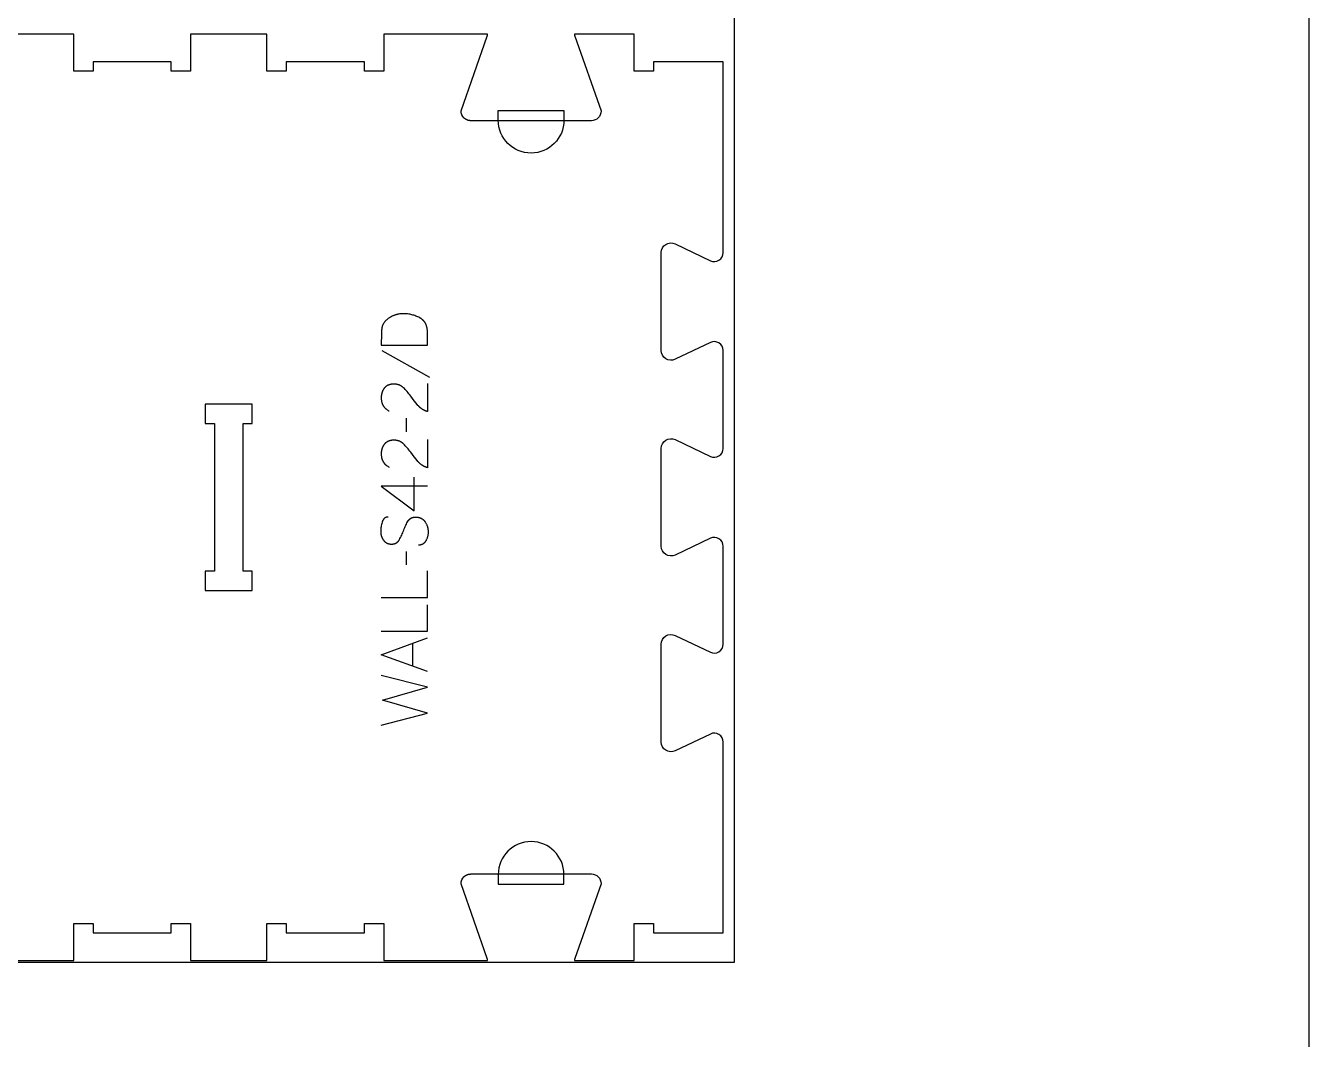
# Model space of a CAD drawing. Extents: x -17068 to -13885, y -19593 to -11999.
# Drawn here: x -14715 to -13885, y -15293 to -14637 of the extents above; entities that cross this region are included whole.
import ezdxf

# ---------------------------------------------------------------- set-up
doc = ezdxf.new("R2010")
doc.units = 0
for name, color, linetype in [('0_SHEET_SPRUCEPLY_2440X122', 1, 'CONTINUOUS'), ('1_ANYTOOL_1MMDEEP_LABELS_S', 2, 'CONTINUOUS'), ('3_ANYTOOL_CUTTHROUGH_INSID', 4, 'CONTINUOUS'), ('4_ANYTOOL_CUTTHROUGH_OUTSI', 5, 'CONTINUOUS'), ('5_ANYTOOL_HALF_MILL_9MM_IN', 3, 'CONTINUOUS'), ('DONOTCUT', 18, 'CONTINUOUS')]:
    doc.layers.add(name, color=color, linetype=linetype)

msp = doc.modelspace()

# ---------------------------------------------------------------- linework, layer by layer
at = {"layer": '0_SHEET_SPRUCEPLY_2440X122'}
msp.add_lwpolyline([(-16696.52, -14023.28), (-16696.52, -15243.28), (-14256.52, -15243.28), (-14256.52, -14023.28)], close=True, dxfattribs=at)
at = {"layer": '1_ANYTOOL_1MMDEEP_LABELS_S'}
msp.add_lwpolyline([(-14485.08, -14844.1), (-14455.08, -14844.1), (-14455.17, -14835.58), (-14455.18, -14835.16), (-14455.2, -14834.76), (-14455.22, -14834.36), (-14455.26, -14833.98), (-14455.31, -14833.6), (-14455.37, -14833.23), (-14455.43, -14832.86), (-14455.51, -14832.51), (-14455.6, -14832.16), (-14455.69, -14831.82), (-14455.8, -14831.48), (-14455.91, -14831.16), (-14456.03, -14830.84), (-14456.1, -14830.69), (-14456.17, -14830.53), (-14456.24, -14830.38), (-14456.31, -14830.23), (-14456.38, -14830.09), (-14456.46, -14829.94), (-14456.54, -14829.8), (-14456.62, -14829.65), (-14456.71, -14829.51), (-14456.79, -14829.38), (-14456.88, -14829.24), (-14456.97, -14829.11), (-14457.07, -14828.98), (-14457.16, -14828.85), (-14457.26, -14828.72), (-14457.36, -14828.59), (-14457.47, -14828.47), (-14457.57, -14828.35), (-14457.68, -14828.23), (-14457.79, -14828.11), (-14457.9, -14827.99), (-14458.02, -14827.88), (-14458.14, -14827.76), (-14458.26, -14827.65), (-14458.38, -14827.55), (-14458.5, -14827.44), (-14458.63, -14827.34), (-14458.76, -14827.23), (-14458.89, -14827.13), (-14459.02, -14827.03), (-14459.16, -14826.94), (-14459.3, -14826.84), (-14459.58, -14826.66), (-14459.88, -14826.49), (-14460.18, -14826.32), (-14460.8, -14826), (-14461.42, -14825.71), (-14462.05, -14825.43), (-14462.69, -14825.17), (-14463.33, -14824.94), (-14463.98, -14824.72), (-14464.63, -14824.53), (-14465.29, -14824.36), (-14465.95, -14824.2), (-14466.62, -14824.07), (-14467.3, -14823.96), (-14467.98, -14823.87), (-14468.67, -14823.8), (-14469.36, -14823.74), (-14470.06, -14823.71), (-14470.77, -14823.7), (-14471.36, -14823.71), (-14471.95, -14823.74), (-14472.54, -14823.79), (-14473.12, -14823.86), (-14473.69, -14823.95), (-14473.97, -14824), (-14474.26, -14824.05), (-14474.54, -14824.11), (-14474.82, -14824.18), (-14475.1, -14824.25), (-14475.37, -14824.33), (-14475.65, -14824.41), (-14475.92, -14824.49), (-14476.19, -14824.58), (-14476.46, -14824.67), (-14476.73, -14824.77), (-14477, -14824.88), (-14477.27, -14824.99), (-14477.53, -14825.1), (-14478.06, -14825.34), (-14478.57, -14825.61), (-14479.09, -14825.89), (-14479.59, -14826.19), (-14479.9, -14826.38), (-14480.2, -14826.58), (-14480.48, -14826.78), (-14480.76, -14826.99), (-14481.03, -14827.2), (-14481.29, -14827.41), (-14481.54, -14827.62), (-14481.78, -14827.84), (-14482.02, -14828.06), (-14482.24, -14828.29), (-14482.45, -14828.52), (-14482.66, -14828.75), (-14482.85, -14828.98), (-14483.04, -14829.22), (-14483.21, -14829.46), (-14483.38, -14829.71), (-14483.54, -14829.96), (-14483.69, -14830.21), (-14483.83, -14830.47), (-14483.96, -14830.72), (-14484.08, -14830.99), (-14484.19, -14831.25), (-14484.29, -14831.52), (-14484.39, -14831.79), (-14484.47, -14832.07), (-14484.55, -14832.35), (-14484.61, -14832.63), (-14484.67, -14832.92), (-14484.72, -14833.21), (-14484.75, -14833.5), (-14484.78, -14833.8), (-14484.8, -14834.1), (-14484.91, -14836.53), (-14484.99, -14839.01), (-14485.05, -14841.53)], close=True, dxfattribs=at)
for points in [[(-14484.61, -14847.53), (-14453.84, -14864.72)], [(-14455.12, -14868.75), (-14455.17, -14887.05), (-14455.62, -14886.9), (-14455.85, -14886.82), (-14456.07, -14886.74), (-14456.29, -14886.65), (-14456.5, -14886.56), (-14456.72, -14886.47), (-14456.93, -14886.38), (-14457.14, -14886.28), (-14457.35, -14886.17), (-14457.55, -14886.07), (-14457.76, -14885.95), (-14457.96, -14885.84), (-14458.16, -14885.72), (-14458.35, -14885.6), (-14458.55, -14885.48), (-14458.74, -14885.35), (-14458.93, -14885.22), (-14459.11, -14885.08), (-14459.3, -14884.94), (-14459.48, -14884.8), (-14459.66, -14884.65), (-14459.83, -14884.5), (-14460.01, -14884.35), (-14460.18, -14884.19), (-14460.35, -14884.03), (-14460.52, -14883.87), (-14460.68, -14883.7), (-14460.84, -14883.53), (-14461, -14883.36), (-14461.32, -14883), (-14462.53, -14881.52), (-14463.72, -14880.03), (-14464.88, -14878.52), (-14466.01, -14877), (-14466.57, -14876.24), (-14467.14, -14875.51), (-14467.72, -14874.8), (-14468.3, -14874.11), (-14468.89, -14873.44), (-14469.5, -14872.8), (-14470.11, -14872.18), (-14470.72, -14871.58), (-14470.88, -14871.43), (-14471.04, -14871.29), (-14471.2, -14871.15), (-14471.36, -14871.02), (-14471.53, -14870.9), (-14471.7, -14870.77), (-14471.87, -14870.66), (-14472.04, -14870.54), (-14472.21, -14870.44), (-14472.39, -14870.33), (-14472.57, -14870.23), (-14472.75, -14870.14), (-14472.93, -14870.05), (-14473.12, -14869.96), (-14473.31, -14869.88), (-14473.5, -14869.81), (-14473.69, -14869.74), (-14473.89, -14869.67), (-14474.08, -14869.61), (-14474.28, -14869.55), (-14474.48, -14869.5), (-14474.69, -14869.45), (-14474.89, -14869.4), (-14475.1, -14869.37), (-14475.31, -14869.33), (-14475.53, -14869.3), (-14475.74, -14869.28), (-14475.96, -14869.25), (-14476.18, -14869.24), (-14476.4, -14869.23), (-14476.62, -14869.22), (-14476.85, -14869.22), (-14477.1, -14869.22), (-14477.35, -14869.23), (-14477.59, -14869.24), (-14477.83, -14869.26), (-14478.06, -14869.28), (-14478.29, -14869.31), (-14478.52, -14869.34), (-14478.74, -14869.38), (-14478.96, -14869.42), (-14479.18, -14869.46), (-14479.39, -14869.52), (-14479.6, -14869.57), (-14479.81, -14869.64), (-14480.01, -14869.7), (-14480.2, -14869.77), (-14480.4, -14869.85), (-14480.59, -14869.93), (-14480.77, -14870.02), (-14480.96, -14870.11), (-14481.13, -14870.21), (-14481.31, -14870.31), (-14481.48, -14870.41), (-14481.65, -14870.52), (-14481.81, -14870.64), (-14481.97, -14870.76), (-14482.12, -14870.89), (-14482.28, -14871.02), (-14482.42, -14871.15), (-14482.57, -14871.29), (-14482.71, -14871.44), (-14482.85, -14871.59), (-14482.98, -14871.75), (-14483.11, -14871.91), (-14483.23, -14872.07), (-14483.35, -14872.23), (-14483.47, -14872.4), (-14483.58, -14872.57), (-14483.69, -14872.74), (-14483.8, -14872.92), (-14483.9, -14873.09), (-14483.99, -14873.27), (-14484.09, -14873.46), (-14484.18, -14873.64), (-14484.26, -14873.83), (-14484.34, -14874.02), (-14484.42, -14874.21), (-14484.49, -14874.41), (-14484.55, -14874.61), (-14484.62, -14874.81), (-14484.68, -14875.01), (-14484.73, -14875.22), (-14484.78, -14875.43), (-14484.83, -14875.64), (-14484.87, -14875.85), (-14484.91, -14876.07), (-14484.95, -14876.29), (-14484.98, -14876.51), (-14485.01, -14876.73), (-14485.03, -14876.96), (-14485.05, -14877.19), (-14485.06, -14877.42), (-14485.07, -14877.66), (-14485.08, -14878.13), (-14485.07, -14878.5), (-14485.06, -14878.86), (-14485.03, -14879.21), (-14485, -14879.56), (-14484.96, -14879.9), (-14484.9, -14880.23), (-14484.84, -14880.56), (-14484.76, -14880.88), (-14484.68, -14881.19), (-14484.63, -14881.35), (-14484.58, -14881.5), (-14484.53, -14881.65), (-14484.48, -14881.8), (-14484.42, -14881.95), (-14484.36, -14882.1), (-14484.3, -14882.24), (-14484.24, -14882.39), (-14484.17, -14882.53), (-14484.1, -14882.67), (-14484.03, -14882.81), (-14483.96, -14882.94), (-14483.88, -14883.08), (-14483.8, -14883.21), (-14483.72, -14883.34), (-14483.64, -14883.47), (-14483.55, -14883.6), (-14483.47, -14883.73), (-14483.38, -14883.85), (-14483.28, -14883.98), (-14483.19, -14884.1), (-14483.09, -14884.22), (-14482.99, -14884.34), (-14482.88, -14884.46), (-14482.78, -14884.57), (-14482.67, -14884.68), (-14482.56, -14884.8), (-14482.44, -14884.91), (-14482.33, -14885.02), (-14482.21, -14885.12), (-14482.09, -14885.23), (-14481.97, -14885.33), (-14481.71, -14885.54), (-14481.45, -14885.73), (-14481.17, -14885.92), (-14480.89, -14886.11), (-14480.6, -14886.28), (-14480.29, -14886.45), (-14479.98, -14886.62)], [(-14468.97, -14891.33), (-14468.88, -14900.12)], [(-14455.12, -14905.05), (-14455.17, -14923.35), (-14455.62, -14923.2), (-14455.85, -14923.12), (-14456.07, -14923.04), (-14456.29, -14922.95), (-14456.5, -14922.86), (-14456.72, -14922.77), (-14456.93, -14922.68), (-14457.14, -14922.58), (-14457.35, -14922.47), (-14457.55, -14922.37), (-14457.76, -14922.25), (-14457.96, -14922.14), (-14458.16, -14922.02), (-14458.35, -14921.9), (-14458.55, -14921.78), (-14458.74, -14921.65), (-14458.93, -14921.52), (-14459.11, -14921.38), (-14459.3, -14921.24), (-14459.48, -14921.1), (-14459.66, -14920.95), (-14459.83, -14920.8), (-14460.01, -14920.65), (-14460.18, -14920.49), (-14460.35, -14920.33), (-14460.52, -14920.17), (-14460.68, -14920), (-14460.84, -14919.83), (-14461, -14919.66), (-14461.32, -14919.3), (-14462.53, -14917.82), (-14463.72, -14916.33), (-14464.88, -14914.82), (-14466.01, -14913.3), (-14466.57, -14912.54), (-14467.14, -14911.81), (-14467.72, -14911.1), (-14468.3, -14910.41), (-14468.89, -14909.74), (-14469.5, -14909.1), (-14470.11, -14908.48), (-14470.72, -14907.88), (-14470.88, -14907.73), (-14471.04, -14907.59), (-14471.2, -14907.45), (-14471.36, -14907.32), (-14471.53, -14907.2), (-14471.7, -14907.07), (-14471.87, -14906.96), (-14472.04, -14906.84), (-14472.21, -14906.74), (-14472.39, -14906.63), (-14472.57, -14906.53), (-14472.75, -14906.44), (-14472.93, -14906.35), (-14473.12, -14906.26), (-14473.31, -14906.18), (-14473.5, -14906.11), (-14473.69, -14906.04), (-14473.89, -14905.97), (-14474.08, -14905.91), (-14474.28, -14905.85), (-14474.48, -14905.8), (-14474.69, -14905.75), (-14474.89, -14905.7), (-14475.1, -14905.67), (-14475.31, -14905.63), (-14475.53, -14905.6), (-14475.74, -14905.58), (-14475.96, -14905.55), (-14476.18, -14905.54), (-14476.4, -14905.53), (-14476.62, -14905.52), (-14476.85, -14905.52), (-14477.1, -14905.52), (-14477.35, -14905.53), (-14477.59, -14905.54), (-14477.83, -14905.56), (-14478.06, -14905.58), (-14478.29, -14905.61), (-14478.52, -14905.64), (-14478.74, -14905.68), (-14478.96, -14905.72), (-14479.18, -14905.76), (-14479.39, -14905.82), (-14479.6, -14905.87), (-14479.81, -14905.94), (-14480.01, -14906), (-14480.2, -14906.07), (-14480.4, -14906.15), (-14480.59, -14906.23), (-14480.77, -14906.32), (-14480.96, -14906.41), (-14481.13, -14906.51), (-14481.31, -14906.61), (-14481.48, -14906.71), (-14481.65, -14906.82), (-14481.81, -14906.94), (-14481.97, -14907.06), (-14482.12, -14907.19), (-14482.28, -14907.32), (-14482.42, -14907.45), (-14482.57, -14907.59), (-14482.71, -14907.74), (-14482.85, -14907.89), (-14482.98, -14908.05), (-14483.11, -14908.21), (-14483.23, -14908.37), (-14483.35, -14908.53), (-14483.47, -14908.7), (-14483.58, -14908.87), (-14483.69, -14909.04), (-14483.8, -14909.22), (-14483.9, -14909.39), (-14483.99, -14909.57), (-14484.09, -14909.76), (-14484.18, -14909.94), (-14484.26, -14910.13), (-14484.34, -14910.32), (-14484.42, -14910.51), (-14484.49, -14910.71), (-14484.55, -14910.91), (-14484.62, -14911.11), (-14484.68, -14911.31), (-14484.73, -14911.52), (-14484.78, -14911.73), (-14484.83, -14911.94), (-14484.87, -14912.15), (-14484.91, -14912.37), (-14484.95, -14912.59), (-14484.98, -14912.81), (-14485.01, -14913.03), (-14485.03, -14913.26), (-14485.05, -14913.49), (-14485.06, -14913.72), (-14485.07, -14913.96), (-14485.08, -14914.43), (-14485.07, -14914.8), (-14485.06, -14915.16), (-14485.03, -14915.51), (-14485, -14915.86), (-14484.96, -14916.2), (-14484.9, -14916.53), (-14484.84, -14916.86), (-14484.76, -14917.18), (-14484.68, -14917.49), (-14484.63, -14917.65), (-14484.58, -14917.8), (-14484.53, -14917.95), (-14484.48, -14918.1), (-14484.42, -14918.25), (-14484.36, -14918.4), (-14484.3, -14918.54), (-14484.24, -14918.69), (-14484.17, -14918.83), (-14484.1, -14918.97), (-14484.03, -14919.11), (-14483.96, -14919.24), (-14483.88, -14919.38), (-14483.8, -14919.51), (-14483.72, -14919.64), (-14483.64, -14919.77), (-14483.55, -14919.9), (-14483.47, -14920.03), (-14483.38, -14920.15), (-14483.28, -14920.28), (-14483.19, -14920.4), (-14483.09, -14920.52), (-14482.99, -14920.64), (-14482.88, -14920.76), (-14482.78, -14920.87), (-14482.67, -14920.98), (-14482.56, -14921.1), (-14482.44, -14921.21), (-14482.33, -14921.32), (-14482.21, -14921.42), (-14482.09, -14921.53), (-14481.97, -14921.63), (-14481.71, -14921.84), (-14481.45, -14922.03), (-14481.17, -14922.22), (-14480.89, -14922.41), (-14480.6, -14922.58), (-14480.29, -14922.75), (-14479.98, -14922.92)], [(-14455.08, -14935.26), (-14485.12, -14935.22), (-14463.74, -14951.25)], [(-14463.74, -14951.25), (-14463.74, -14929.48)], [(-14480.49, -14955.28), (-14480.68, -14955.28), (-14480.77, -14955.28), (-14480.87, -14955.29), (-14480.96, -14955.3), (-14481.05, -14955.3), (-14481.13, -14955.31), (-14481.22, -14955.33), (-14481.31, -14955.34), (-14481.39, -14955.36), (-14481.48, -14955.37), (-14481.56, -14955.39), (-14481.64, -14955.41), (-14481.72, -14955.43), (-14481.8, -14955.46), (-14481.88, -14955.48), (-14481.96, -14955.51), (-14482.04, -14955.53), (-14482.12, -14955.56), (-14482.19, -14955.6), (-14482.26, -14955.63), (-14482.34, -14955.66), (-14482.41, -14955.7), (-14482.48, -14955.74), (-14482.55, -14955.78), (-14482.62, -14955.82), (-14482.69, -14955.86), (-14482.75, -14955.9), (-14482.82, -14955.95), (-14482.89, -14956), (-14482.95, -14956.04), (-14483.01, -14956.09), (-14483.07, -14956.15), (-14483.13, -14956.2), (-14483.19, -14956.26), (-14483.25, -14956.31), (-14483.31, -14956.37), (-14483.37, -14956.43), (-14483.42, -14956.49), (-14483.48, -14956.56), (-14483.53, -14956.62), (-14483.58, -14956.69), (-14483.63, -14956.76), (-14483.69, -14956.82), (-14483.73, -14956.9), (-14483.78, -14956.97), (-14483.83, -14957.04), (-14483.88, -14957.12), (-14483.92, -14957.2), (-14483.97, -14957.28), (-14484.01, -14957.36), (-14484.05, -14957.44), (-14484.13, -14957.61), (-14484.21, -14957.79), (-14484.28, -14957.97), (-14484.35, -14958.16), (-14484.42, -14958.35), (-14484.48, -14958.55), (-14484.7, -14959.37), (-14484.89, -14960.16), (-14485.05, -14960.95), (-14485.19, -14961.72), (-14485.24, -14962.1), (-14485.29, -14962.48), (-14485.33, -14962.85), (-14485.36, -14963.22), (-14485.39, -14963.58), (-14485.41, -14963.95), (-14485.42, -14964.31), (-14485.42, -14964.66), (-14485.42, -14964.86), (-14485.42, -14965.05), (-14485.41, -14965.24), (-14485.39, -14965.43), (-14485.38, -14965.62), (-14485.36, -14965.81), (-14485.34, -14966), (-14485.31, -14966.18), (-14485.28, -14966.37), (-14485.24, -14966.55), (-14485.21, -14966.74), (-14485.17, -14966.92), (-14485.12, -14967.1), (-14485.07, -14967.28), (-14485.02, -14967.45), (-14484.97, -14967.63), (-14484.91, -14967.8), (-14484.85, -14967.98), (-14484.78, -14968.15), (-14484.71, -14968.32), (-14484.64, -14968.49), (-14484.56, -14968.66), (-14484.48, -14968.83), (-14484.4, -14968.99), (-14484.31, -14969.16), (-14484.22, -14969.32), (-14484.13, -14969.48), (-14484.03, -14969.64), (-14483.93, -14969.8), (-14483.82, -14969.96), (-14483.71, -14970.12), (-14483.6, -14970.28), (-14483.49, -14970.43), (-14483.37, -14970.58), (-14483.25, -14970.72), (-14483.12, -14970.86), (-14482.99, -14970.99), (-14482.86, -14971.12), (-14482.73, -14971.24), (-14482.59, -14971.36), (-14482.45, -14971.48), (-14482.31, -14971.59), (-14482.16, -14971.69), (-14482.02, -14971.79), (-14481.86, -14971.88), (-14481.71, -14971.97), (-14481.55, -14972.06), (-14481.39, -14972.14), (-14481.22, -14972.21), (-14481.06, -14972.29), (-14480.89, -14972.35), (-14480.71, -14972.41), (-14480.54, -14972.47), (-14480.36, -14972.52), (-14480.17, -14972.56), (-14479.99, -14972.61), (-14479.8, -14972.64), (-14479.61, -14972.67), (-14479.41, -14972.7), (-14479.22, -14972.72), (-14479.02, -14972.74), (-14478.81, -14972.75), (-14478.6, -14972.76), (-14478.39, -14972.76), (-14478.18, -14972.76), (-14477.97, -14972.75), (-14477.76, -14972.74), (-14477.56, -14972.72), (-14477.36, -14972.69), (-14477.16, -14972.66), (-14476.97, -14972.63), (-14476.78, -14972.58), (-14476.59, -14972.54), (-14476.41, -14972.48), (-14476.23, -14972.43), (-14476.06, -14972.36), (-14475.97, -14972.33), (-14475.88, -14972.29), (-14475.8, -14972.26), (-14475.72, -14972.22), (-14475.64, -14972.18), (-14475.55, -14972.14), (-14475.47, -14972.1), (-14475.39, -14972.05), (-14475.32, -14972.01), (-14475.24, -14971.96), (-14475.16, -14971.91), (-14475.09, -14971.87), (-14475.01, -14971.82), (-14474.94, -14971.76), (-14474.86, -14971.71), (-14474.79, -14971.66), (-14474.72, -14971.6), (-14474.65, -14971.54), (-14474.58, -14971.48), (-14474.51, -14971.42), (-14474.44, -14971.36), (-14474.38, -14971.3), (-14474.31, -14971.24), (-14474.25, -14971.17), (-14474.12, -14971.03), (-14474, -14970.89), (-14473.88, -14970.75), (-14473.76, -14970.6), (-14473.65, -14970.44), (-14473.54, -14970.27), (-14473.44, -14970.11), (-14473.34, -14969.93), (-14472.95, -14969.22), (-14472.57, -14968.49), (-14472.2, -14967.74), (-14471.84, -14966.98), (-14471.5, -14966.2), (-14471.16, -14965.4), (-14470.84, -14964.59), (-14470.53, -14963.76), (-14470.22, -14962.94), (-14469.89, -14962.13), (-14469.54, -14961.34), (-14469.19, -14960.58), (-14468.81, -14959.83), (-14468.42, -14959.11), (-14468.01, -14958.4), (-14467.59, -14957.72), (-14467.48, -14957.55), (-14467.37, -14957.39), (-14467.25, -14957.24), (-14467.19, -14957.16), (-14467.13, -14957.09), (-14467.07, -14957.02), (-14467.01, -14956.95), (-14466.95, -14956.88), (-14466.88, -14956.81), (-14466.81, -14956.74), (-14466.75, -14956.68), (-14466.68, -14956.62), (-14466.61, -14956.56), (-14466.54, -14956.5), (-14466.47, -14956.44), (-14466.4, -14956.38), (-14466.33, -14956.32), (-14466.25, -14956.27), (-14466.18, -14956.22), (-14466.1, -14956.16), (-14466.02, -14956.11), (-14465.95, -14956.07), (-14465.87, -14956.02), (-14465.79, -14955.97), (-14465.71, -14955.93), (-14465.63, -14955.89), (-14465.54, -14955.85), (-14465.46, -14955.81), (-14465.38, -14955.77), (-14465.29, -14955.73), (-14465.2, -14955.7), (-14465.12, -14955.66), (-14465.03, -14955.63), (-14464.94, -14955.6), (-14464.85, -14955.57), (-14464.76, -14955.54), (-14464.66, -14955.51), (-14464.48, -14955.47), (-14464.28, -14955.42), (-14464.09, -14955.39), (-14463.89, -14955.36), (-14463.69, -14955.33), (-14463.48, -14955.31), (-14463.27, -14955.3), (-14463.05, -14955.29), (-14462.83, -14955.29), (-14462.61, -14955.29), (-14462.38, -14955.3), (-14462.15, -14955.32), (-14461.92, -14955.34), (-14461.69, -14955.37), (-14461.47, -14955.4), (-14461.25, -14955.43), (-14461.03, -14955.47), (-14460.82, -14955.52), (-14460.61, -14955.57), (-14460.41, -14955.63), (-14460.2, -14955.69), (-14460.01, -14955.76), (-14459.81, -14955.83), (-14459.62, -14955.9), (-14459.44, -14955.99), (-14459.25, -14956.07), (-14459.07, -14956.16), (-14458.9, -14956.26), (-14458.73, -14956.36), (-14458.56, -14956.47), (-14458.4, -14956.58), (-14458.24, -14956.7), (-14458.08, -14956.82), (-14457.93, -14956.95), (-14457.78, -14957.08), (-14457.63, -14957.21), (-14457.49, -14957.36), (-14457.35, -14957.5), (-14457.22, -14957.65), (-14457.09, -14957.81), (-14456.96, -14957.97), (-14456.84, -14958.14), (-14456.72, -14958.31), (-14456.6, -14958.49), (-14456.38, -14958.85), (-14456.17, -14959.21), (-14455.98, -14959.58), (-14455.8, -14959.95), (-14455.64, -14960.33), (-14455.49, -14960.71), (-14455.41, -14960.9), (-14455.35, -14961.09), (-14455.28, -14961.28), (-14455.22, -14961.47), (-14455.17, -14961.67), (-14455.11, -14961.86), (-14455.07, -14962.06), (-14455.02, -14962.25), (-14454.98, -14962.45), (-14454.94, -14962.65), (-14454.9, -14962.85), (-14454.87, -14963.05), (-14454.84, -14963.25), (-14454.82, -14963.45), (-14454.78, -14963.86), (-14454.75, -14964.27), (-14454.74, -14964.68), (-14454.74, -14965.1), (-14454.75, -14965.5), (-14454.78, -14965.91), (-14454.82, -14966.31), (-14454.87, -14966.7), (-14454.93, -14967.09), (-14455.01, -14967.48), (-14455.1, -14967.86), (-14455.2, -14968.24), (-14455.32, -14968.61), (-14455.45, -14968.98), (-14455.59, -14969.34), (-14455.74, -14969.7), (-14455.91, -14970.05), (-14456.09, -14970.4), (-14456.28, -14970.75), (-14456.38, -14970.92), (-14456.48, -14971.08), (-14456.59, -14971.24), (-14456.7, -14971.39), (-14456.81, -14971.54), (-14456.93, -14971.68), (-14457.05, -14971.82), (-14457.17, -14971.95), (-14457.29, -14972.07), (-14457.42, -14972.19), (-14457.55, -14972.31), (-14457.68, -14972.42), (-14457.75, -14972.47), (-14457.82, -14972.52), (-14457.88, -14972.57), (-14457.95, -14972.62), (-14458.02, -14972.67), (-14458.1, -14972.72), (-14458.17, -14972.76), (-14458.24, -14972.8), (-14458.31, -14972.85), (-14458.39, -14972.89), (-14458.46, -14972.93), (-14458.54, -14972.96), (-14458.61, -14973), (-14458.69, -14973.04), (-14458.77, -14973.07), (-14458.85, -14973.1), (-14458.93, -14973.14), (-14459.01, -14973.17), (-14459.09, -14973.19), (-14459.17, -14973.22), (-14459.33, -14973.27), (-14459.5, -14973.32), (-14459.67, -14973.36), (-14459.85, -14973.39), (-14460.02, -14973.42), (-14460.2, -14973.45), (-14460.39, -14973.47), (-14460.57, -14973.48), (-14460.76, -14973.49), (-14460.95, -14973.49)], [(-14468.97, -14977.52), (-14468.88, -14986.3)], [(-14485.08, -15007.26), (-14455.08, -15007.26), (-14455.08, -14990.16)], [(-14485.08, -15029.08), (-14455.08, -15029.08), (-14455.08, -15011.98)], [(-14455.08, -15055.3), (-14485.08, -15044.42), (-14455.08, -15033.36)], [(-14464.64, -15051.83), (-14464.64, -15036.92)], [(-14485.08, -15090.02), (-14455.08, -15082.3), (-14484.18, -15073.86), (-14455.08, -15065.38), (-14485.08, -15057.88)]]:
    msp.add_lwpolyline(points, dxfattribs=at)
at = {"layer": '3_ANYTOOL_CUTTHROUGH_INSID', "color": 4}
msp.add_lwpolyline([(-14598.71, -15002.78), (-14568.46, -15002.78), (-14568.46, -14990.28), (-14574.46, -14990.28), (-14574.46, -14894.78), (-14568.46, -14894.78), (-14568.46, -14882.28), (-14598.96, -14882.28), (-14598.96, -14894.78), (-14592.96, -14894.78), (-14592.96, -14990.28), (-14598.96, -14990.28), (-14598.96, -15002.78)], close=True, dxfattribs=at)
at = {"layer": '4_ANYTOOL_CUTTHROUGH_OUTSI', "color": 5}
msp.add_lwpolyline([(-14733.71, -15242.28), (-14683.96, -15242.28), (-14683.96, -15218.28), (-14671.46, -15218.28), (-14671.46, -15224.28), (-14620.96, -15224.28), (-14620.96, -15218.28), (-14608.46, -15218.28), (-14608.46, -15242.28), (-14558.96, -15242.28), (-14558.96, -15218.28), (-14546.46, -15218.28), (-14546.46, -15224.28), (-14495.96, -15224.28), (-14495.96, -15218.28), (-14483.46, -15218.28), (-14483.46, -15242.28), (-14433.71, -15242.28), (-14416.27, -15242.27), (-14416.27, -15242.27, 0.061486), (-14416.5, -15240.89), (-14433.4, -15192.61), (-14433.41, -15192.57), (-14433.41, -15192.52), (-14433.41, -15192.52, -0.198912), (-14431.58, -15188.11), (-14431.48, -15188), (-14431.37, -15187.9), (-14431.25, -15187.8), (-14431.14, -15187.7), (-14431.02, -15187.6), (-14430.9, -15187.51), (-14430.77, -15187.42), (-14430.65, -15187.33), (-14430.52, -15187.25), (-14430.39, -15187.17), (-14430.25, -15187.09), (-14430.12, -15187.02), (-14429.98, -15186.94), (-14429.84, -15186.88), (-14429.7, -15186.81), (-14429.56, -15186.75), (-14429.41, -15186.69), (-14429.27, -15186.64), (-14429.12, -15186.59), (-14428.97, -15186.54), (-14428.82, -15186.5), (-14428.67, -15186.46), (-14428.52, -15186.42), (-14428.37, -15186.39), (-14428.22, -15186.36), (-14428.07, -15186.34), (-14427.92, -15186.32), (-14427.77, -15186.3), (-14427.62, -15186.29), (-14427.46, -15186.28), (-14427.31, -15186.28), (-14427.16, -15186.27), (-14349.16, -15186.27, -0.414214), (-14342.91, -15192.52), (-14342.91, -15192.57), (-14342.93, -15192.61), (-14359.83, -15240.89), (-14359.83, -15240.89, 0.061485), (-14360.06, -15242.27), (-14321.46, -15242.27), (-14321.46, -15218.27), (-14308.96, -15218.27), (-14308.96, -15224.27), (-14263.96, -15224.27), (-14263.96, -15100.88), (-14263.96, -15100.88, 0.551268), (-14272.18, -15095.69), (-14295.02, -15106.57, -0.551268), (-14303.96, -15100.92), (-14303.96, -15037.53, -0.551268), (-14295.02, -15031.89), (-14272.18, -15042.76, 0.551268), (-14263.96, -15037.57), (-14263.96, -14974.18, 0.551268), (-14272.18, -14968.99), (-14295.02, -14979.87, -0.551268), (-14303.96, -14974.22), (-14303.96, -14910.83, -0.551268), (-14295.02, -14905.19), (-14272.18, -14916.06, 0.551268), (-14263.96, -14910.87), (-14263.96, -14847.48, 0.551268), (-14272.18, -14842.29), (-14295.02, -14853.17, -0.551268), (-14303.96, -14847.52), (-14303.96, -14784.13, -0.551268), (-14295.02, -14778.49), (-14272.18, -14789.36, 0.257375), (-14266.64, -14789.03, 0.257375), (-14263.96, -14784.17), (-14263.96, -14660.77), (-14308.96, -14660.77), (-14308.96, -14666.77), (-14321.46, -14666.77), (-14321.46, -14642.77), (-14360.06, -14642.77), (-14360.06, -14642.77, 0.061485), (-14359.83, -14644.16), (-14342.93, -14692.44), (-14342.91, -14692.48), (-14342.91, -14692.52), (-14342.91, -14692.52, -0.414214), (-14349.16, -14698.77), (-14427.16, -14698.77), (-14427.31, -14698.77), (-14427.46, -14698.77), (-14427.62, -14698.76), (-14427.77, -14698.75), (-14427.92, -14698.73), (-14428.07, -14698.71), (-14428.22, -14698.68), (-14428.37, -14698.66), (-14428.52, -14698.63), (-14428.67, -14698.59), (-14428.82, -14698.55), (-14428.97, -14698.51), (-14429.12, -14698.46), (-14429.27, -14698.41), (-14429.41, -14698.36), (-14429.56, -14698.3), (-14429.7, -14698.24), (-14429.84, -14698.17), (-14429.98, -14698.1), (-14430.12, -14698.03), (-14430.25, -14697.96), (-14430.39, -14697.88), (-14430.52, -14697.8), (-14430.65, -14697.71), (-14430.77, -14697.63), (-14430.9, -14697.54), (-14431.02, -14697.45), (-14431.14, -14697.35), (-14431.25, -14697.25), (-14431.37, -14697.15), (-14431.48, -14697.05), (-14431.58, -14696.94, -0.198912), (-14433.41, -14692.52), (-14433.41, -14692.48), (-14433.4, -14692.44), (-14416.5, -14644.16), (-14416.5, -14644.16, 0.061485), (-14416.27, -14642.77), (-14433.71, -14642.78), (-14483.46, -14642.78), (-14483.46, -14666.78), (-14495.96, -14666.78), (-14495.96, -14660.78), (-14546.46, -14660.78), (-14546.46, -14666.78), (-14558.96, -14666.78), (-14558.96, -14642.78), (-14608.46, -14642.78), (-14608.46, -14666.78), (-14620.96, -14666.78), (-14620.96, -14660.78), (-14671.46, -14660.78), (-14671.46, -14666.78), (-14683.96, -14666.78), (-14683.96, -14642.78), (-14733.71, -14642.78)], format="xyb", dxfattribs=at)
at = {"layer": '5_ANYTOOL_HALF_MILL_9MM_IN', "color": 3}
for points in [[(-14366.91, -14698.52, -1), (-14409.41, -14698.52), (-14409.41, -14698.27), (-14409.41, -14692.27), (-14366.91, -14692.27), (-14366.91, -14698.27), (-14366.91, -14698.52)], [(-14366.91, -15186.52, 1), (-14409.41, -15186.52), (-14409.41, -15186.77), (-14409.41, -15192.77), (-14366.91, -15192.77), (-14366.91, -15186.77), (-14366.91, -15186.52)]]:
    msp.add_lwpolyline(points, format="xyb", close=True, dxfattribs=at)
at = {"layer": 'DONOTCUT'}
msp.add_lwpolyline([(-17068.22, -19592.7), (-13884.82, -19592.7), (-13884.82, -11999.27), (-17068.22, -11999.27)], close=True, dxfattribs=at)

doc.saveas('drawing.dxf')
